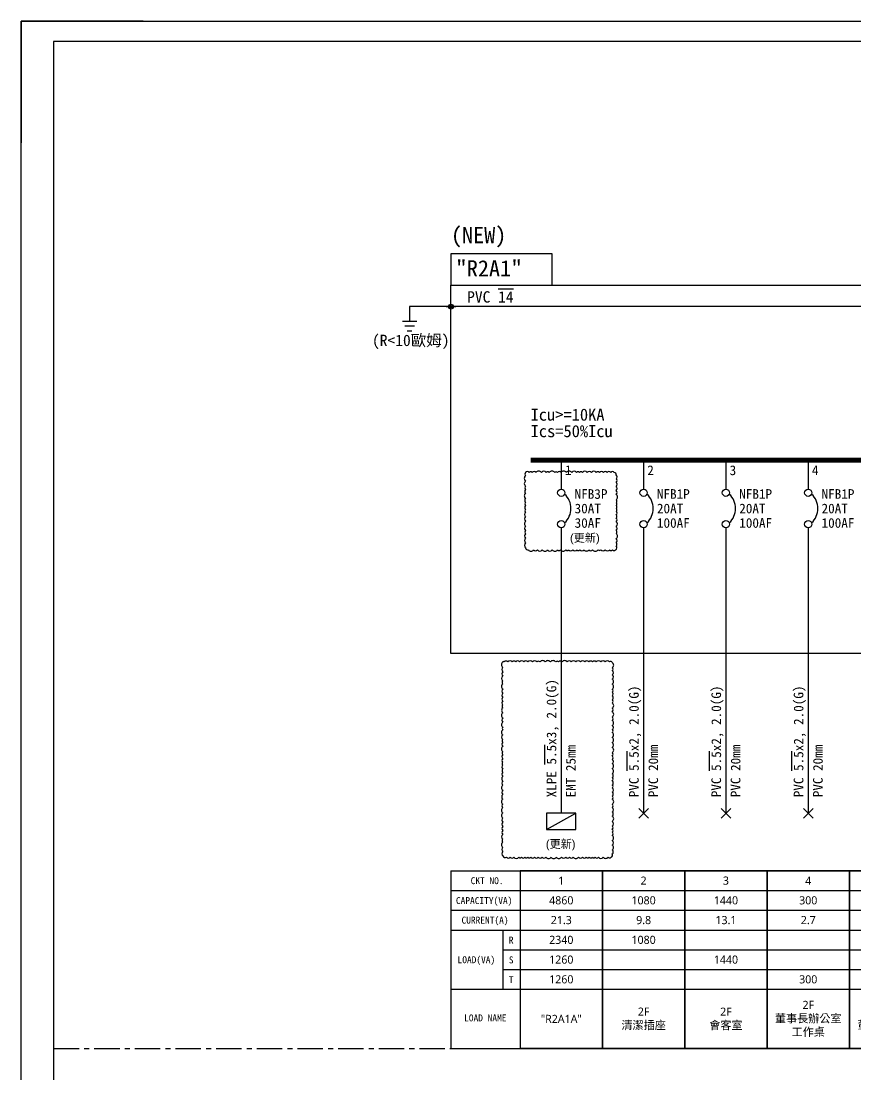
# Model space of a CAD drawing. Header units: millimetres. Extents: x 2201 to 372602, y -460 to 64535.
# Drawn here: x 126602 to 147138, y 30808 to 56740 of the extents above; entities that cross this region are included whole.
import ezdxf
from ezdxf.enums import TextEntityAlignment as Align

# ---------------------------------------------------------------- set-up
doc = ezdxf.new("R2010")
doc.units = ezdxf.units.MM
doc.linetypes.add('CAD TEMPLATE [橫]$0$CENTER', pattern=[2, 1.25, -0.25, 0.25, -0.25])
doc.layers.get('Defpoints').update_dxf_attribs({"color": 9})
for name, color, linetype in [('CAD TEMPLATE [橫]$0$4', 4, 'Continuous'), ('CAD TEMPLATE [橫]$0$COLUMN', 7, 'Continuous'), ('CAD TEMPLATE [橫]$0$TEXT', 2, 'Continuous'), ('TI-TXT', 7, 'Continuous')]:
    doc.layers.add(name, color=color, linetype=linetype)
doc.styles.add('CAD TEMPLATE [橫]$0$標楷體', font='kaiu.ttf')
doc.styles.get("Standard").update_dxf_attribs({"font": 'arial.ttf'})
doc.styles.add('微軟正黑體', font='')
doc.styles.get('微軟正黑體').set_extended_font_data('Microsoft JhengHei')

# ---------------------------------------------------------------- blocks, each defined once
blk = doc.blocks.new('CAD TEMPLATE [橫]$0$圖框BLOCK')
at = {"color": 8, "linetype": 'CAD TEMPLATE [橫]$0$CENTER', "ltscale": 1000}
blk.add_line((1600, -50563), (142000, -50563), dxfattribs=at)
blk.add_lwpolyline([(6000, 0), (0, 0), (0, -6000)])
blk.add_lwpolyline([(142000, -1000), (1600, -1000), (1600, -113400), (142000, -113400)], close=True)
at = {"layer": 'Defpoints', "ltscale": 1000}
blk.add_lwpolyline([(0, 0), (164000, 0), (164000, -114400), (0, -114400)], close=True, dxfattribs=at)
blk = doc.blocks.new('CAD TEMPLATE [橫]$0$DOT')
blk.add_line((-1, 0), (1, 0))
for radius in [0.5, 0.25]:
    blk.add_circle((0, 0), radius)
blk = doc.blocks.new('CAD TEMPLATE [橫]$0$GND')
for p, q in [((-1.5, 0), (1.5, 0)), ((-1, -1), (1, -1)), ((-0.5, -2), (0.5, -2))]:
    blk.add_line(p, q)
blk = doc.blocks.new('CAD TEMPLATE [橫]$0$NFB')
at = {"color": 7}
for p, q in [((-6, 0), (-4, 0)), ((4, 0), (6, 0))]:
    blk.add_line(p, q, dxfattribs=at)
for centre in [(-3.25, 0), (3.25, 0)]:
    blk.add_circle(centre, 0.75, dxfattribs=at)
blk.add_arc((0, -2.0625), 4.0625, 42.832341, 137.167659, dxfattribs=at)
blk = doc.blocks.new('CAD TEMPLATE [橫]$0$XPT')
for p, q in [((-1, 1), (1, -1)), ((1, 1), (-1, -1))]:
    blk.add_line(p, q)
blk = doc.blocks.new('*U129')
at = {"color": 0, "linetype": 'Continuous'}
blk.add_line((257778, -111657), (257778, -111522), dxfattribs=at)
at = {"linetype": 'Continuous'}
for p, q in [((257778, -114660), (257778, -111657)), ((257778, -113769), (226333, -113771)), ((226333, -113771), (226333, -114216)), ((257778, -118494), (257778, -116442))]:
    blk.add_line(p, q, dxfattribs=at)
blk.add_lwpolyline([(259057, -112606), (257573, -112606), (257573, -112434), (257979, -112434), (257979, -112606)])
at = {"color": 0, "xscale": 150, "yscale": 150, "zscale": 150}
blk.add_blockref('CAD TEMPLATE [橫]$0$XPT', (257778, -111522), dxfattribs=at)
at = {"xscale": 148.5, "yscale": 148.5, "zscale": 148.5}
for name, p in [('CAD TEMPLATE [橫]$0$DOT', (227606, -113771)), ('CAD TEMPLATE [橫]$0$GND', (226333, -114216))]:
    blk.add_blockref(name, p, dxfattribs=at)
at = {"xscale": 148.5, "yscale": 148.5, "zscale": 148.5, "rotation": 270}
blk.add_blockref('CAD TEMPLATE [橫]$0$NFB', (257778, -115551), dxfattribs=at)
blk = doc.blocks.new('*U92')
at = {"color": 7, "linetype": 'Continuous'}
blk.add_line((0, 0), (0, -594), dxfattribs=at)
at = {"color": 7, "xscale": 148.5, "yscale": 148.5, "zscale": 148.5, "rotation": 270}
blk.add_blockref('CAD TEMPLATE [橫]$0$NFB', (0, -1485), dxfattribs=at)
at = {"color": 7, "style": 'CAD TEMPLATE [橫]$0$標楷體'}
for s, p in [('NFB3P', (410, -1188)), ('30AT', (410, -1634)), ('30AF', (410, -2079))]:
    blk.add_text(s, height=297, dxfattribs=at).set_placement(p)
blk = doc.blocks.new('*U25')
at = {"ltscale": 1000}
blk.add_lwpolyline([(210435, -120870), (210435, -129351)], dxfattribs=at)
blk = doc.blocks.new('CAD TEMPLATE [橫]$0$L')
at = {"layer": 'CAD TEMPLATE [橫]$0$COLUMN', "linetype": 'Continuous'}
blk.add_line((-45, -50), (45, 0), dxfattribs=at)
blk.add_lwpolyline([(-45, 0), (-45, -50), (45, -50), (45, 0)], close=True, dxfattribs=at)
blk = doc.blocks.new('*U34')
at = {"layer": 'CAD TEMPLATE [橫]$0$4', "linetype": 'Continuous', "xscale": 10, "yscale": 10, "zscale": 10}
blk.add_blockref('CAD TEMPLATE [橫]$0$L', (210435, -126739), dxfattribs=at)
blk = doc.blocks.new('*U51')
at = {"layer": 'CAD TEMPLATE [橫]$0$TEXT', "color": 0, "style": 'CAD TEMPLATE [橫]$0$標楷體'}
for s, height, p in [('XLPE %%O5.5%%Ox3, 2.0(G)', 297.03, (-154, -4422)), ('EMT 25mm', 297, (440, -4422))]:
    blk.add_text(s, height=height, rotation=90, dxfattribs=at).set_placement(p)
blk = doc.blocks.new('*U28')
at = {"color": 7, "linetype": 'Continuous'}
blk.add_line((0, 0), (0, -594), dxfattribs=at)
at = {"color": 7, "xscale": 148.5, "yscale": 148.5, "zscale": 148.5, "rotation": 270}
blk.add_blockref('CAD TEMPLATE [橫]$0$NFB', (0, -1485), dxfattribs=at)
blk.add_blockref('CAD TEMPLATE [橫]$0$NFB', (0, -1485), dxfattribs=at)
at = {"color": 7, "style": 'CAD TEMPLATE [橫]$0$標楷體'}
for s, p in [('NFB1P', (410, -1188)), ('20AT', (410, -1634)), ('100AF', (410, -2079))]:
    blk.add_text(s, height=297, dxfattribs=at).set_placement(p)
blk = doc.blocks.new('*U20')
at = {"style": 'CAD TEMPLATE [橫]$0$標楷體'}
for s, height, p in [('Icu>=10KA', 371.2, (0, 1215)), ('Ics=50%%%Icu', 371.25, (0, 708))]:
    blk.add_text(s, height=height, dxfattribs=at).set_placement(p)
blk = doc.blocks.new('*U42')
at = {"layer": 'CAD TEMPLATE [橫]$0$TEXT', "color": 0, "style": 'CAD TEMPLATE [橫]$0$標楷體'}
for s, p in [('XLPE %%O38%%Ox3 %%O14%%O(G),EMT 51mm', (1407, 375)), ('PVC %%O14', (-29676, -488)), ('PVC %%O14', (-1942, -488)), ('XLPE %%O38', (-2076, -1099))]:
    blk.add_text(s, height=350, dxfattribs=at).set_placement(p)
blk = doc.blocks.new('*U130')
at = {"style": 'CAD TEMPLATE [橫]$0$標楷體'}
blk.add_text('3Ø4W 380/220V', height=371.25, dxfattribs=at).set_placement((30172, 1027), align=Align.CENTER)
at = {"color": 6, "style": 'CAD TEMPLATE [橫]$0$標楷體'}
blk.add_text('(NEW)', height=500, dxfattribs=at).set_placement((0, 326))
blk = doc.blocks.new('*U24')
at = {"style": 'CAD TEMPLATE [橫]$0$標楷體'}
blk.add_text('(R<10歐姆)', height=350, dxfattribs=at).set_placement((1227, -1290), align=Align.RIGHT)
blk = doc.blocks.new('*U18')
at = {"xscale": 148.5, "yscale": 148.5, "zscale": 148.5}
blk.add_blockref('CAD TEMPLATE [橫]$0$XPT', (210435, -126739), dxfattribs=at)
blk = doc.blocks.new('*U50')
at = {"layer": 'CAD TEMPLATE [橫]$0$TEXT', "color": 0, "style": 'CAD TEMPLATE [橫]$0$標楷體'}
for s, height, p in [('PVC %%O5.5%%Ox2, 2.0(G)', 297.03, (-149, -4417)), ('PVC 20mm', 297, (445, -4417))]:
    blk.add_text(s, height=height, rotation=90, dxfattribs=at).set_placement(p)
blk = doc.blocks.new('CAD TEMPLATE [橫]$0$LOAD_HEADER1')
for p, q in [((0, 0), (0, -36)), ((0, 0), (14, 0)), ((14, 0), (14, -36)), ((0, -4), (14, -4)), ((0, -8), (14, -8)), ((0, -12), (14, -12)), ((10.5, -12), (10.5, -24)), ((10.5, -16), (14, -16)), ((10.5, -20), (14, -20)), ((0, -24), (14, -24)), ((0, -36), (14, -36))]:
    blk.add_line(p, q)
at = {"style": 'CAD TEMPLATE [橫]$0$標楷體'}
for s, p in [('CKT NO.', (3.98, -2.71)), ('CAPACITY(VA)', (1, -6.74)), ('CURRENT(A)', (2.13, -10.7)), ('R', (11.71, -14.75)), ('LOAD(VA)', (1.33, -18.72)), ('S', (11.71, -18.75)), ('T', (11.71, -22.75)), ('LOAD NAME', (2.66, -30.5))]:
    blk.add_text(s, height=1.4, dxfattribs=at).set_placement(p)
blk = doc.blocks.new('*U39')
at = {"color": 7}
for p, q in [((2126.25, 5467.5), (2126.25, 0)), ((4657.5, 5467.5), (4657.5, 0)), ((7188.75, 5467.5), (7188.75, 0)), ((9720, 5467.5), (9720, 0)), ((12251.25, 5467.5), (12251.25, 0)), ((2126.25, 4860), (4657.5, 4860)), ((4657.5, 4860), (7188.75, 4860)), ((7188.75, 4860), (9720, 4860)), ((9720, 4860), (12251.25, 4860)), ((12251.25, 4860), (14782.5, 4860)), ((2126.25, 4252.5), (4657.5, 4252.5)), ((4657.5, 4252.5), (7188.75, 4252.5)), ((7188.75, 4252.5), (9720, 4252.5)), ((9720, 4252.5), (12251.25, 4252.5)), ((12251.25, 4252.5), (14782.5, 4252.5)), ((2126.25, 3645), (4657.5, 3645)), ((4657.5, 3645), (7188.75, 3645)), ((7188.75, 3645), (9720, 3645)), ((9720, 3645), (12251.25, 3645)), ((12251.25, 3645), (14782.5, 3645)), ((2126.25, 3037.5), (4657.5, 3037.5)), ((4657.5, 3037.5), (7188.75, 3037.5)), ((7188.75, 3037.5), (9720, 3037.5)), ((9720, 3037.5), (12251.25, 3037.5)), ((12251.25, 3037.5), (14782.5, 3037.5)), ((2126.25, 2430), (4657.5, 2430)), ((4657.5, 2430), (7188.75, 2430)), ((7188.75, 2430), (9720, 2430)), ((9720, 2430), (12251.25, 2430)), ((12251.25, 2430), (14782.5, 2430)), ((2126.25, 1822.5), (4657.5, 1822.5)), ((4657.5, 1822.5), (7188.75, 1822.5)), ((7188.75, 1822.5), (9720, 1822.5)), ((9720, 1822.5), (12251.25, 1822.5)), ((12251.25, 1822.5), (14782.5, 1822.5))]:
    blk.add_line(p, q, dxfattribs=at)
at = {"ltscale": 1000}
for p, q in [((4657.5, 0), (4657.5, 5467.5)), ((7188.75, 0), (7188.75, 5467.5)), ((9720, 0), (9720, 5467.5)), ((12251.25, 0), (12251.25, 5467.5))]:
    blk.add_line(p, q, dxfattribs=at)
at = {"color": 7, "ltscale": 1000}
for p, q in [((4657.5, 0), (2126.25, 0)), ((7188.75, 0), (4657.5, 0)), ((9720, 0), (7188.75, 0)), ((12251.25, 0), (9720, 0)), ((14782.5, 0), (12251.25, 0))]:
    blk.add_line(p, q, dxfattribs=at)
for points in [[(0, 23480.46), (3110.83, 23480.46), (3110.83, 24443.9), (0, 24443.9)], [(0, 23480.46), (60345, 23480.46), (60345, 12146.19), (0, 12146.19)]]:
    blk.add_lwpolyline(points, close=True, dxfattribs=at)
at = {"color": 0, "const_width": 150.36}
blk.add_lwpolyline([(2449.28, 18095.39), (57895.42, 18095.39)], dxfattribs=at)
at = {"color": 7}
for points in [[(4657.5, 5467.5), (2126.25, 5467.5)], [(7188.75, 5467.5), (4657.5, 5467.5)], [(9720, 5467.5), (7188.75, 5467.5)], [(12251.25, 5467.5), (9720, 5467.5)], [(14782.5, 5467.5), (12251.25, 5467.5)]]:
    blk.add_lwpolyline(points, dxfattribs=at)
at = {"xscale": 151.8750000000045, "yscale": 151.8750000000045, "zscale": 151.8750000000045}
blk.add_blockref('CAD TEMPLATE [橫]$0$LOAD_HEADER1', (0, 5467.5), dxfattribs=at)
blk = doc.blocks.new('*T38')
at = {"linetype": 'ByBlock', "lineweight": -2, "transparency": 16777216}
for p, q in [((0, 0), (24300, 0)), ((0, 0), (0, -4374)), ((2025, 0), (2025, -4374)), ((4050, 0), (4050, -4374)), ((6075, 0), (6075, -4374)), ((8100, 0), (8100, -4374)), ((10125, 0), (10125, -4374)), ((12150, 0), (12150, -4374)), ((14175, 0), (14175, -4374)), ((16200, 0), (16200, -4374)), ((18225, 0), (18225, -4374)), ((20250, 0), (20250, -4374)), ((22275, 0), (22275, -4374)), ((24300, 0), (24300, -4374)), ((0, -486), (24300, -486)), ((0, -972), (24300, -972)), ((0, -1458), (24300, -1458)), ((0, -1944), (24300, -1944)), ((0, -2430), (24300, -2430)), ((0, -2916), (24300, -2916)), ((0, -4374), (24300, -4374))]:
    blk.add_line(p, q, dxfattribs=at)
at = {"color": 0, "linetype": 'ByBlock', "lineweight": -2, "transparency": 16777216}
for p, q in [((24300, 0), (46575, 0)), ((26325, 0), (26325, -4374)), ((28350, 0), (28350, -4374)), ((30375, 0), (30375, -4374)), ((32400, 0), (32400, -4374)), ((34425, 0), (34425, -4374)), ((36450, 0), (36450, -4374)), ((38475, 0), (38475, -4374)), ((40500, 0), (40500, -4374)), ((42525, 0), (42525, -4374)), ((44550, 0), (44550, -4374)), ((46575, 0), (46575, -4374)), ((24300, -486), (46575, -486)), ((24300, -972), (46575, -972)), ((24300, -1458), (46575, -1458)), ((24300, -1944), (46575, -1944)), ((24300, -2430), (46575, -2430)), ((24300, -2916), (46575, -2916)), ((24300, -4374), (46575, -4374))]:
    blk.add_line(p, q, dxfattribs=at)
at = {"color": 0, "transparency": 16777216, "char_height": 200, "width": 2022, "attachment_point": 5, "style": '微軟正黑體'}
for s, insert in [('{\\f微軟正黑體|b0|i0|c136;1', (1012.5, -243)), ('{\\f微軟正黑體|b0|i0|c136;2', (3037.5, -243)), ('{\\f微軟正黑體|b0|i0|c136;3', (5062.5, -243)), ('{\\f微軟正黑體|b0|i0|c136;4', (7087.5, -243)), ('{\\f微軟正黑體|b0|i0|c136;5', (9112.5, -243)), ('{\\f微軟正黑體|b0|i0|c136;6', (11137.5, -243)), ('{\\f微軟正黑體|b0|i0|c136;7', (13162.5, -243)), ('{\\f微軟正黑體|b0|i0|c136;8', (15187.5, -243)), ('{\\f微軟正黑體|b0|i0|c136;9', (17212.5, -243)), ('{\\f微軟正黑體|b0|i0|c136;10', (19237.5, -243)), ('{\\f微軟正黑體|b0|i0|c136;11', (21262.5, -243)), ('{\\f微軟正黑體|b0|i0|c136;12', (23287.5, -243)), ('{\\f微軟正黑體|b0|i0|c136;13', (25312.5, -243)), ('{\\f微軟正黑體|b0|i0|c136;14', (27337.5, -243)), ('{\\f微軟正黑體|b0|i0|c136;15', (29362.5, -243)), ('{\\f微軟正黑體|b0|i0|c136;16', (31387.5, -243)), ('{\\f微軟正黑體|b0|i0|c136;17', (33412.5, -243)), ('{\\f微軟正黑體|b0|i0|c136;18', (35437.5, -243)), ('{\\f微軟正黑體|b0|i0|c136;19', (37462.5, -243)), ('{\\f微軟正黑體|b0|i0|c136;20', (39487.5, -243)), ('{\\f微軟正黑體|b0|i0|c136;21', (41512.5, -243)), ('{\\f微軟正黑體|b0|i0|c136;22', (43537.5, -243)), ('{\\f微軟正黑體|b0|i0|c136;TOTAL', (45562.5, -243)), ('{\\f微軟正黑體|b0|i0|c136;4860', (1012.5, -729)), ('{\\f微軟正黑體|b0|i0|c136;1080', (3037.5, -729)), ('{\\f微軟正黑體|b0|i0|c136;1440', (5062.5, -729)), ('{\\f微軟正黑體|b0|i0|c136;300', (7087.5, -729)), ('{\\f微軟正黑體|b0|i0|c136;900', (9112.5, -729)), ('{\\f微軟正黑體|b0|i0|c136;1200', (11137.5, -729)), ('{\\f微軟正黑體|b0|i0|c136;1500', (13162.5, -729)), ('{\\f微軟正黑體|b0|i0|c136;800', (15187.5, -729)), ('{\\f微軟正黑體|b0|i0|c136;1500', (17212.5, -729)), ('{\\f微軟正黑體|b0|i0|c136;1080', (19237.5, -729)), ('{\\f微軟正黑體|b0|i0|c136;1500', (21262.5, -729)), ('{\\f微軟正黑體|b0|i0|c136;720', (23287.5, -729)), ('{\\f微軟正黑體|b0|i0|c136;1080', (25312.5, -729)), ('{\\f微軟正黑體|b0|i0|c136;1500', (27337.5, -729)), ('{\\f微軟正黑體|b0|i0|c136;1000', (29362.5, -729)), ('{\\f微軟正黑體|b0|i0|c136;1500', (31387.5, -729)), ('{\\f微軟正黑體|b0|i0|c136;1500', (33412.5, -729)), ('{\\f微軟正黑體|b0|i0|c136;1500', (35437.5, -729)), ('{\\f微軟正黑體|b0|i0|c136;1500', (37462.5, -729)), ('{\\f微軟正黑體|b0|i0|c136;300', (39487.5, -729)), ('{\\f微軟正黑體|b0|i0|c136;720', (41512.5, -729)), ('{\\f微軟正黑體|b0|i0|c136;300', (43537.5, -729)), ('{\\f微軟正黑體|b0|i0|c136;27780', (45562.5, -729)), ('{\\f微軟正黑體|b0|i0|c136;21.3', (1012.5, -1215)), ('{\\f微軟正黑體|b0|i0|c136;9.8', (3037.5, -1215)), ('{\\f微軟正黑體|b0|i0|c136;13.1', (5062.5, -1215)), ('{\\f微軟正黑體|b0|i0|c136;2.7', (7087.5, -1215)), ('{\\f微軟正黑體|b0|i0|c136;8.2', (9112.5, -1215)), ('{\\f微軟正黑體|b0|i0|c136;10.9', (11137.5, -1215)), ('{\\f微軟正黑體|b0|i0|c136;13.6', (13162.5, -1215)), ('{\\f微軟正黑體|b0|i0|c136;7.3', (15187.5, -1215)), ('{\\f微軟正黑體|b0|i0|c136;13.6', (17212.5, -1215)), ('{\\f微軟正黑體|b0|i0|c136;9.8', (19237.5, -1215)), ('{\\f微軟正黑體|b0|i0|c136;13.6', (21262.5, -1215)), ('{\\f微軟正黑體|b0|i0|c136;6.5', (23287.5, -1215)), ('{\\f微軟正黑體|b0|i0|c136;9.8', (25312.5, -1215)), ('{\\f微軟正黑體|b0|i0|c136;13.6', (27337.5, -1215)), ('{\\f微軟正黑體|b0|i0|c136;9.1', (29362.5, -1215)), ('{\\f微軟正黑體|b0|i0|c136;13.6', (31387.5, -1215)), ('{\\f微軟正黑體|b0|i0|c136;13.6', (33412.5, -1215)), ('{\\f微軟正黑體|b0|i0|c136;13.6', (35437.5, -1215)), ('{\\f微軟正黑體|b0|i0|c136;13.6', (37462.5, -1215)), ('{\\f微軟正黑體|b0|i0|c136;2.7', (39487.5, -1215)), ('{\\f微軟正黑體|b0|i0|c136;6.5', (41512.5, -1215)), ('{\\f微軟正黑體|b0|i0|c136;2.7', (43537.5, -1215)), ('{\\f微軟正黑體|b0|i0|c136;90.2', (45562.5, -1215)), ('{\\f微軟正黑體|b0|i0|c136;2340', (1012.5, -1701)), ('{\\f微軟正黑體|b0|i0|c136;1080', (3037.5, -1701)), ('{\\f微軟正黑體|b0|i0|c136;', (5062.5, -1701)), ('{\\f微軟正黑體|b0|i0|c136;', (7087.5, -1701)), ('{\\f微軟正黑體|b0|i0|c136;900', (9112.5, -1701)), ('{\\f微軟正黑體|b0|i0|c136;', (11137.5, -1701)), ('{\\f微軟正黑體|b0|i0|c136;', (13162.5, -1701)), ('{\\f微軟正黑體|b0|i0|c136;800', (15187.5, -1701)), ('{\\f微軟正黑體|b0|i0|c136;', (17212.5, -1701)), ('{\\f微軟正黑體|b0|i0|c136;', (19237.5, -1701)), ('{\\f微軟正黑體|b0|i0|c136;1500', (21262.5, -1701)), ('{\\f微軟正黑體|b0|i0|c136;', (23287.5, -1701)), ('{\\f微軟正黑體|b0|i0|c136;', (25312.5, -1701)), ('{\\f微軟正黑體|b0|i0|c136;1500', (27337.5, -1701)), ('{\\f微軟正黑體|b0|i0|c136;', (29362.5, -1701)), ('{\\f微軟正黑體|b0|i0|c136;', (31387.5, -1701)), ('{\\f微軟正黑體|b0|i0|c136;1500', (33412.5, -1701)), ('{\\f微軟正黑體|b0|i0|c136;', (35437.5, -1701)), ('{\\f微軟正黑體|b0|i0|c136;', (37462.5, -1701)), ('{\\f微軟正黑體|b0|i0|c136;300', (39487.5, -1701)), ('{\\f微軟正黑體|b0|i0|c136;', (41512.5, -1701)), ('{\\f微軟正黑體|b0|i0|c136;', (43537.5, -1701)), ('{\\f微軟正黑體|b0|i0|c136;9920', (45562.5, -1701)), ('{\\f微軟正黑體|b0|i0|c136;1260', (1012.5, -2187)), ('{\\f微軟正黑體|b0|i0|c136;', (3037.5, -2187)), ('{\\f微軟正黑體|b0|i0|c136;1440', (5062.5, -2187)), ('{\\f微軟正黑體|b0|i0|c136;', (7087.5, -2187)), ('{\\f微軟正黑體|b0|i0|c136;', (9112.5, -2187)), ('{\\f微軟正黑體|b0|i0|c136;1200', (11137.5, -2187)), ('{\\f微軟正黑體|b0|i0|c136;', (13162.5, -2187)), ('{\\f微軟正黑體|b0|i0|c136;', (15187.5, -2187)), ('{\\f微軟正黑體|b0|i0|c136;1500', (17212.5, -2187)), ('{\\f微軟正黑體|b0|i0|c136;', (19237.5, -2187)), ('{\\f微軟正黑體|b0|i0|c136;', (21262.5, -2187)), ('{\\f微軟正黑體|b0|i0|c136;720', (23287.5, -2187)), ('{\\f微軟正黑體|b0|i0|c136;', (25312.5, -2187)), ('{\\f微軟正黑體|b0|i0|c136;', (27337.5, -2187)), ('{\\f微軟正黑體|b0|i0|c136;1000', (29362.5, -2187)), ('{\\f微軟正黑體|b0|i0|c136;', (31387.5, -2187)), ('{\\f微軟正黑體|b0|i0|c136;', (33412.5, -2187)), ('{\\f微軟正黑體|b0|i0|c136;1500', (35437.5, -2187)), ('{\\f微軟正黑體|b0|i0|c136;', (37462.5, -2187)), ('{\\f微軟正黑體|b0|i0|c136;', (39487.5, -2187)), ('{\\f微軟正黑體|b0|i0|c136;720', (41512.5, -2187)), ('{\\f微軟正黑體|b0|i0|c136;', (43537.5, -2187)), ('{\\f微軟正黑體|b0|i0|c136;9340', (45562.5, -2187)), ('{\\f微軟正黑體|b0|i0|c136;1260', (1012.5, -2673)), ('{\\f微軟正黑體|b0|i0|c136;300', (7087.5, -2673)), ('{\\f微軟正黑體|b0|i0|c136;1500', (13162.5, -2673)), ('{\\f微軟正黑體|b0|i0|c136;1080', (19237.5, -2673)), ('{\\f微軟正黑體|b0|i0|c136;1080', (25312.5, -2673)), ('{\\f微軟正黑體|b0|i0|c136;1500', (31387.5, -2673)), ('{\\f微軟正黑體|b0|i0|c136;1500', (37462.5, -2673)), ('{\\f微軟正黑體|b0|i0|c136;300', (43537.5, -2673)), ('{\\f微軟正黑體|b0|i0|c136;8520', (45562.5, -2673)), ('{\\f微軟正黑體|b0|i0|c136;', (3037.5, -2673)), ('{\\f微軟正黑體|b0|i0|c136;', (5062.5, -2673)), ('{\\f微軟正黑體|b0|i0|c136;', (9112.5, -2673)), ('{\\f微軟正黑體|b0|i0|c136;', (11137.5, -2673)), ('{\\f微軟正黑體|b0|i0|c136;', (15187.5, -2673)), ('{\\f微軟正黑體|b0|i0|c136;', (17212.5, -2673)), ('{\\f微軟正黑體|b0|i0|c136;', (21262.5, -2673)), ('{\\f微軟正黑體|b0|i0|c136;', (23287.5, -2673)), ('{\\f微軟正黑體|b0|i0|c136;', (27337.5, -2673)), ('{\\f微軟正黑體|b0|i0|c136;', (29362.5, -2673)), ('{\\f微軟正黑體|b0|i0|c136;', (33412.5, -2673)), ('{\\f微軟正黑體|b0|i0|c136;', (35437.5, -2673)), ('{\\f微軟正黑體|b0|i0|c136;', (39487.5, -2673)), ('{\\f微軟正黑體|b0|i0|c136;', (41512.5, -2673)), ('{\\f微軟正黑體|b0|i0|c136;2F^J清潔插座', (3037.5, -3645)), ('{\\f微軟正黑體|b0|i0|c136;2F^J會客室', (5062.5, -3645)), ('{\\f微軟正黑體|b0|i0|c136;2F^J董事長辦公室^J工作桌', (7087.5, -3645)), ('{\\f微軟正黑體|b0|i0|c136;2F^J董事長辦公室', (9112.5, -3645)), ('{\\f微軟正黑體|b0|i0|c136;2F^J主管/祕書^J工作桌', (11137.5, -3645)), ('{\\f微軟正黑體|b0|i0|c136;2F^J董事會業務組^J工作桌', (13162.5, -3645)), ('{\\f微軟正黑體|b0|i0|c136;2F^J碎紙機', (15187.5, -3645)), ('{\\f微軟正黑體|b0|i0|c136;2F^J影印機', (17212.5, -3645)), ('{\\f微軟正黑體|b0|i0|c136;2F^J清潔插座', (19237.5, -3645)), ('{\\f微軟正黑體|b0|i0|c136;2F^J咖啡機', (21262.5, -3645)), ('{\\f微軟正黑體|b0|i0|c136;2F^J一般插座', (23287.5, -3645)), ('{\\f微軟正黑體|b0|i0|c136;2F^J清潔插座', (25312.5, -3645)), ('{\\f微軟正黑體|b0|i0|c136;2F^J侍應品室^J冰箱', (27337.5, -3645)), ('{\\f微軟正黑體|b0|i0|c136;2F^J侍應品室^J飲水機', (29362.5, -3645)), ('{\\f微軟正黑體|b0|i0|c136;2F^J專回設備未知', (31387.5, -3645)), ('{\\f微軟正黑體|b0|i0|c136;2F^J專回設備未知', (33412.5, -3645)), ('{\\f微軟正黑體|b0|i0|c136;2F^J專回設備未知', (35437.5, -3645)), ('{\\f微軟正黑體|b0|i0|c136;2F^J專回設備未知', (37462.5, -3645)), ('{\\f微軟正黑體|b0|i0|c136;2F^J侍應品室^J工作桌', (39487.5, -3645)), ('{\\f微軟正黑體|b0|i0|c136;2F^J總經理辦公室', (41512.5, -3645)), ('{\\f微軟正黑體|b0|i0|c136;2F^J總經理辦公室^J工作桌', (43537.5, -3645)), ('{\\f微軟正黑體|b0|i0|c136;"R2A1A"', (1012.5, -3645)), ('{\\f微軟正黑體|b0|i0|c136;', (45562.5, -3645))]:
    blk.add_mtext(s, dxfattribs=dict(at, insert=insert))

msp = doc.modelspace()

# ---------------------------------------------------------------- linework, layer by layer
at = {"color": 1}
for points in [[(139014, 45631, 0.520567), (139014, 45553, 0.520567), (139014, 45423, 0.520567), (139014, 45295, 0.520567), (139014, 45210, 0.520567), (139014, 45124, 0.520567), (139014, 44992, 0.520567), (139014, 44903, 0.520567), (139014, 44818, 0.520567), (139014, 44727, 0.520567), (139014, 44650, 0.520567), (139014, 44547, 0.520567), (139014, 44432, 0.520567), (139014, 44307, 0.520567), (139014, 44203, 0.520567), (139014, 44125, 0.520567), (139014, 44015, 0.520567), (139014, 43899, 0.520567), (139014, 43780, 0.520567), (139081, 43730, 0.520567), (139209, 43730, 0.520567), (139305, 43730, 0.520567), (139422, 43730, 0.520567), (139553, 43730, 0.520567), (139670, 43730, 0.520567), (139798, 43730, 0.520567), (139874, 43730, 0.520567), (140001, 43730, 0.520567), (140071, 43730, 0.520567), (140172, 43730, 0.520567), (140277, 43730, 0.520567), (140349, 43730, 0.520567), (140450, 43730, 0.520567), (140572, 43730, 0.520567), (140662, 43730, 0.520567), (140795, 43730, 0.520567), (140863, 43730, 0.520567), (140971, 43730, 0.520567), (141081, 43730, 0.520567), (141151, 43730, 0.520567), (141224, 43730, 0.520567), (141240, 43831, 0.520567), (141240, 43902, 0.520567), (141240, 44005, 0.520567), (141240, 44128, 0.520567), (141240, 44207, 0.520567), (141240, 44309, 0.520567), (141240, 44421, 0.520567), (141240, 44514, 0.520567), (141240, 44585, 0.520567), (141240, 44672, 0.520567), (141240, 44744, 0.520567), (141240, 44816, 0.520567), (141240, 44885, 0.520567), (141240, 44962, 0.520567), (141240, 45091, 0.520567), (141240, 45190, 0.520567), (141240, 45293, 0.520567), (141240, 45389, 0.520567), (141240, 45475, 0.520567), (141240, 45572, 0.520567), (141192, 45631, 0.520567), (141108, 45631, 0.520567), (141017, 45631, 0.520567), (140926, 45631, 0.520567), (140831, 45631, 0.520567), (140750, 45631, 0.520567), (140633, 45631, 0.520567), (140525, 45631, 0.520567), (140410, 45631, 0.520567), (140337, 45631, 0.520567), (140263, 45631, 0.520567), (140146, 45631, 0.520567), (140018, 45631, 0.520567), (139885, 45631, 0.520567), (139795, 45631, 0.520567), (139728, 45631, 0.520567), (139595, 45631, 0.520567), (139517, 45631, 0.520567), (139402, 45631, 0.520567), (139271, 45631, 0.520567), (139175, 45631, 0.520567), (139101, 45631, 0.520567)], [(138453, 40970, 0.520567), (138453, 40837, 0.520567), (138453, 40729, 0.520567), (138453, 40619, 0.520567), (138453, 40506, 0.520567), (138453, 40431, 0.520567), (138453, 40305, 0.520567), (138453, 40197, 0.520567), (138453, 40094, 0.520567), (138453, 40010, 0.520567), (138453, 39914, 0.520567), (138453, 39841, 0.520567), (138453, 39721, 0.520567), (138453, 39592, 0.520567), (138453, 39486, 0.520567), (138453, 39365, 0.520567), (138453, 39298, 0.520567), (138453, 39177, 0.520567), (138453, 39062, 0.520567), (138453, 38994, 0.520567), (138453, 38893, 0.520567), (138453, 38762, 0.520567), (138453, 38691, 0.520567), (138453, 38593, 0.520567), (138453, 38503, 0.520567), (138453, 38432, 0.520567), (138453, 38332, 0.520567), (138453, 38260, 0.520567), (138453, 38153, 0.520567), (138453, 38042, 0.520567), (138453, 37935, 0.520567), (138453, 37812, 0.520567), (138453, 37707, 0.520567), (138453, 37596, 0.520567), (138453, 37470, 0.520567), (138453, 37386, 0.520567), (138453, 37255, 0.520567), (138453, 37130, 0.520567), (138453, 37030, 0.520567), (138453, 36920, 0.520567), (138453, 36822, 0.520567), (138453, 36725, 0.520567), (138453, 36608, 0.520567), (138453, 36535, 0.520567), (138453, 36408, 0.520567), (138453, 36301, 0.520567), (138453, 36196, 0.520567), (138545, 36167, 0.520567), (138634, 36167, 0.520567), (138725, 36167, 0.520567), (138843, 36167, 0.520567), (138914, 36167, 0.520567), (138997, 36167, 0.520567), (139070, 36167, 0.520567), (139145, 36167, 0.520567), (139234, 36167, 0.520567), (139323, 36167, 0.520567), (139416, 36167, 0.520567), (139514, 36167, 0.520567), (139641, 36167, 0.520567), (139767, 36167, 0.520567), (139894, 36167, 0.520567), (140003, 36167, 0.520567), (140093, 36167, 0.520567), (140185, 36167, 0.520567), (140312, 36167, 0.520567), (140415, 36167, 0.520567), (140504, 36167, 0.520567), (140578, 36167, 0.520567), (140655, 36167, 0.520567), (140724, 36167, 0.520567), (140807, 36167, 0.520567), (140922, 36167, 0.520567), (141042, 36167, 0.520567), (141114, 36167, 0.520567), (141145, 36248, 0.520567), (141145, 36341, 0.520567), (141145, 36465, 0.520567), (141145, 36575, 0.520567), (141145, 36702, 0.520567), (141145, 36782, 0.520567), (141145, 36851, 0.520567), (141145, 36930, 0.520567), (141145, 37045, 0.520567), (141145, 37178, 0.520567), (141145, 37276, 0.520567), (141145, 37387, 0.520567), (141145, 37466, 0.520567), (141145, 37596, 0.520567), (141145, 37671, 0.520567), (141145, 37762, 0.520567), (141145, 37874, 0.520567), (141145, 37942, 0.520567), (141145, 38038, 0.520567), (141145, 38126, 0.520567), (141145, 38221, 0.520567), (141145, 38347, 0.520567), (141145, 38470, 0.520567), (141145, 38570, 0.520567), (141145, 38655, 0.520567), (141145, 38735, 0.520567), (141145, 38868, 0.520567), (141145, 38985, 0.520567), (141145, 39113, 0.520567), (141145, 39236, 0.520567), (141145, 39304, 0.520567), (141145, 39403, 0.520567), (141145, 39530, 0.520567), (141145, 39614, 0.520567), (141145, 39745, 0.520567), (141145, 39832, 0.520567), (141145, 39962, 0.520567), (141145, 40039, 0.520567), (141145, 40137, 0.520567), (141145, 40227, 0.520567), (141145, 40296, 0.520567), (141145, 40425, 0.520567), (141145, 40547, 0.520567), (141145, 40656, 0.520567), (141145, 40756, 0.520567), (141145, 40825, 0.520567), (141145, 40957, 0.520567), (141079, 40970, 0.520567), (140969, 40970, 0.520567), (140864, 40970, 0.520567), (140746, 40970, 0.520567), (140656, 40970, 0.520567), (140569, 40970, 0.520567), (140468, 40970, 0.520567), (140361, 40970, 0.520567), (140251, 40970, 0.520567), (140135, 40970, 0.520567), (140036, 40970, 0.520567), (139909, 40970, 0.520567), (139825, 40970, 0.520567), (139753, 40970, 0.520567), (139622, 40970, 0.520567), (139495, 40970, 0.520567), (139367, 40970, 0.520567), (139289, 40970, 0.520567), (139181, 40970, 0.520567), (139065, 40970, 0.520567), (138973, 40970, 0.520567), (138863, 40970, 0.520567), (138771, 40970, 0.520567), (138685, 40970, 0.520567), (138578, 40970, 0.520567), (138489, 40970, 0.520567)]]:
    msp.add_lwpolyline(points, format="xyb", close=True, dxfattribs=at)
at = {"layer": 'Defpoints', "ltscale": 1000}
msp.add_lwpolyline([(208602, -460), (126602, -460), (126602, 56740), (208602, 56740)], close=True, dxfattribs=at)

# ---------------------------------------------------------------- block references
at = {"xscale": 0.7999999999999716, "yscale": 0.7999999999999716, "zscale": 0.7999999999999716}
for name, p in [('*U130', (137177, 51013)), ('*U129', (-44908, 140730)), ('*U39', (137177, 31458)), ('*U42', (161315, 50203)), ('*U24', (136159, 49775)), ('*U20', (139136, 45935)), ('*U92', (139890, 45935)), ('*U28', (141915, 45935)), ('*U28', (143940, 45935)), ('*U28', (145965, 45935)), ('*U25', (-28458, 140730)), ('*U25', (-26433, 140730)), ('*U25', (-24408, 140730)), ('*U25', (-22383, 140730)), ('*U51', (139890, 41175)), ('*U50', (141915, 41175)), ('*U50', (143940, 41175)), ('*U50', (145965, 41175)), ('*U18', (-26433, 138640)), ('*U18', (-24408, 138640)), ('*U18', (-22383, 138640)), ('*U34', (-28458, 138640))]:
    msp.add_blockref(name, p, dxfattribs=at)
msp.add_blockref('*T38', (138878, 35832))
at = {"layer": 'TI-TXT', "xscale": 0.4999999999999822, "yscale": 0.4999999999999822, "zscale": 0.4999999999999822}
msp.add_blockref('CAD TEMPLATE [橫]$0$圖框BLOCK', (126602, 56740), dxfattribs=at)

# ---------------------------------------------------------------- texts
at = {"color": 5, "style": 'CAD TEMPLATE [橫]$0$標楷體'}
msp.add_text('"R2A1"', height=400, dxfattribs=at).set_placement((137295, 50455))
at = {"color": 1}
for p in [(140104, 43924), (139509, 36391)]:
    msp.add_text('(更新)', height=200, dxfattribs=at).set_placement(p)
at = {"layer": 'CAD TEMPLATE [橫]$0$TEXT', "color": 0, "style": 'CAD TEMPLATE [橫]$0$標楷體'}
for s, p in [('1', (139980, 45687)), ('2', (142005, 45687)), ('3', (144030, 45687)), ('4', (146055, 45687))]:
    msp.add_text(s, height=240, dxfattribs=at).set_placement(p, align=Align.MIDDLE_LEFT)

doc.saveas('drawing.dxf')
